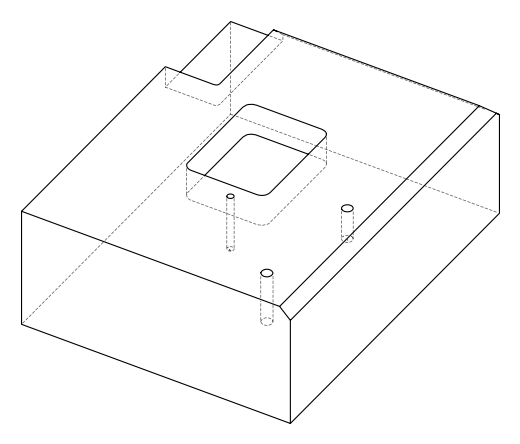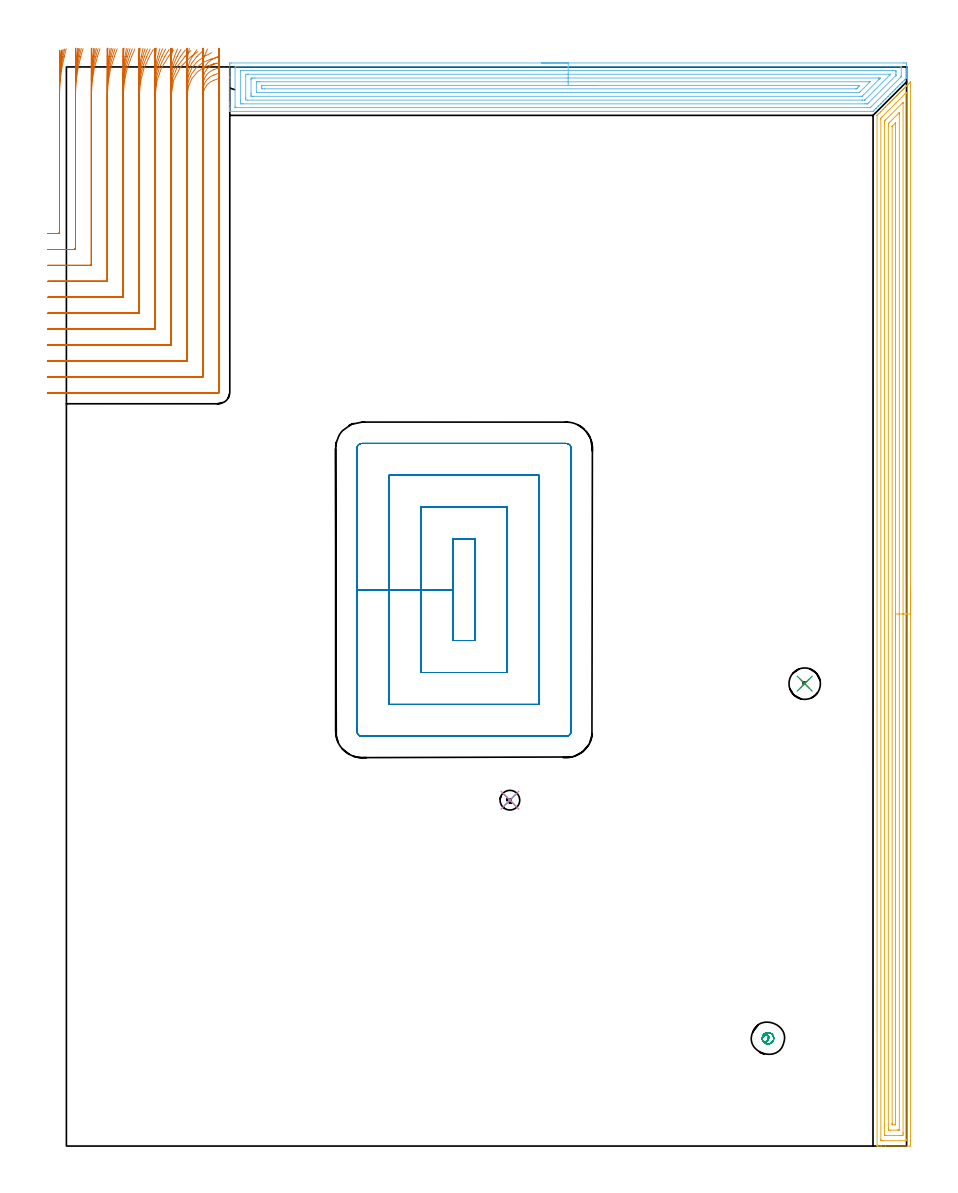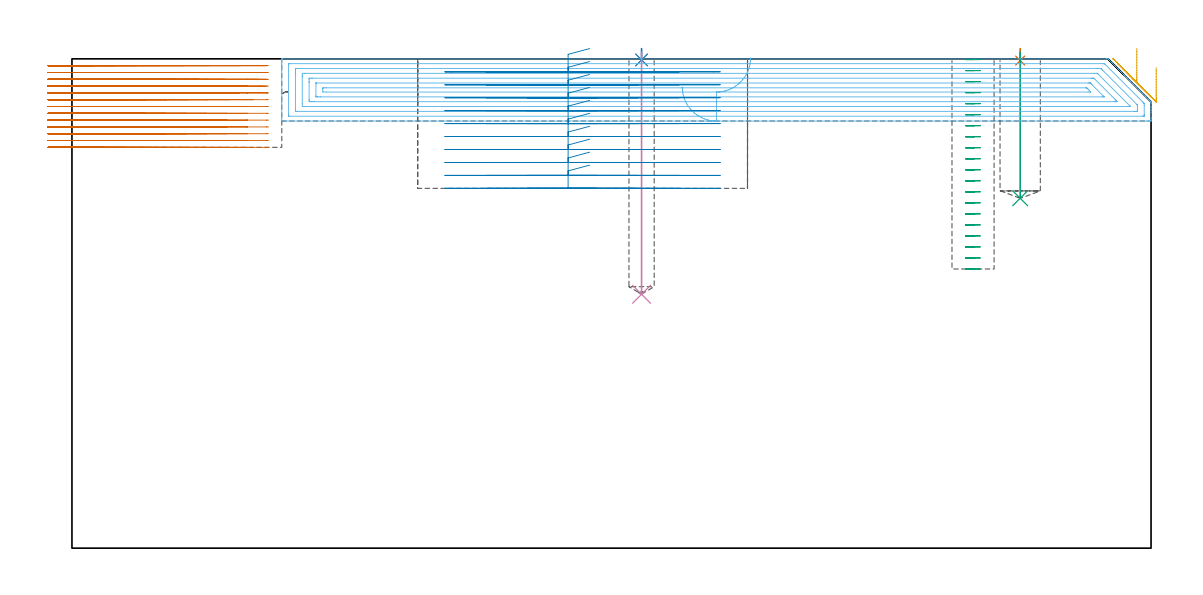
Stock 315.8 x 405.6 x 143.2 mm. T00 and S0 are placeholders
(PLAN: 9 operations, 6 tool changes, 95.3 min)
(1 SPOT_DRILL | STEP1POCKET | NXT0321_9005460120000 | 0.03 min | 4 mm3)
(2 SPOT_DRILL_1 | STEP1POCKET_2 | NXT0321_9005460120000 | 0.03 min | 0 mm3)
(3 DRILL_BLIND_HOLE_INTO_CENTER | STEP1POCKET | NXT0301_089 | 0.17 min | 4287 mm3)
(4 DRILL_BLIND_HOLE_INTO_CENTER_1 | STEP1POCKET_2 | UGT0301_469 | 0.29 min | 2874 mm3)
(5 AREA_MILL | FG_CHAMFER_SURFACE | UGT0205_001 | 15.99 min | 32121 mm3)
(6 AREA_MILL_1 | FG_CHAMFER_SURFACE_1 | UGT0205_001 | 14.27 min | 42372 mm3)
(7 MILL_CORNER_NOTCH_RECTANGULAR | CORNER_NOTCH_RECTANGULAR | NXT0201_009 | Follow Part, ap 2, ae 75% | 42.04 min | 199963 mm3)
(8 MILL_RECTANGULAR_POCKET | POCKET_RECTANGULAR_STRAIGHT | NXT0201_012 | Follow Part, ap 4, ae 75% | 20.75 min | 458081 mm3)
(9 MILL_BLIND_HOLE_FROM_SOLID_MATERIAL | STEP1POCKET_1 | NXT0201_009 | Spiral | 1.73 min | 7269 mm3)
(TOOL NXT0321_9005460120000 | NC Spot Drill, 142deg, 12mm, Carbide, Uncoated | D12 PA142 FL30 Z2)
(TOOL NXT0301_089 | Carbide Drill 11.8mm [860.1-1180-035A1-MM 2214] | D11.8 PA140 FL55 Z2)
(TOOL UGT0301_469 | Carbide Drill 7.4 mm | D7.4 PA118 FL69 Z2)
(TOOL UGT0205_001 | Chamfer Mill 20 x 3 x 45 deg. | D20 FL50 Z2)
(TOOL NXT0201_009 | ENDMILL 8mm [2P460-0800-NA 1630] | D8 FL26 Z6)
(TOOL NXT0201_012 | ENDMILL 16mm [2P460-1600-NA 1630] | D16 FL38 Z6)
(OP 1 SPOT_DRILL)
G17 G21 G94 G90
T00 M6
G54
G17 G0 G90 X277.5 Y173.8 S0 M3
G43 Z153.2 H0
G94 G81 G98 Z142.692 F250. R146.2
G80
M5
M2
(OP 2 SPOT_DRILL_1)
G17 G21 G94 G90
T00 M6
G54
G17 G0 G90 X166.7 Y130. S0 M3
G43 Z153.2 H0
G94 G81 G98 Z142.881 F250. R146.2
G80
M5
M2
(OP 3 DRILL_BLIND_HOLE_INTO_CENTER)
G17 G21 G94 G90
T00 M6
G54
G17 G0 G90 X277.5 Y173.8 S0 M3
G43 Z153.2 H1
G94 G81 G98 Z102.4 F250. R145.2
G80
M5
M2
(OP 4 DRILL_BLIND_HOLE_INTO_CENTER_1)
G17 G21 G94 G90
T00 M6
G54
G17 G0 G90 X166.7 Y130. S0 M3
G43 Z153.2 H0
G94 G81 G98 Z74.3 F250. R145.2
G80
M5
M2
(OP 5 AREA_MILL)
G17 G21 G94 G90
T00 M6
G54
G17 G0 G90 X317.3 Y210. S1061 M3
G43 Z153.2 H0
Z140.6
G94 G1 Y209.962 Z139.728 F250.
Y209.848 Z138.863
Y209.659 Z138.012
Y209.397 Z137.18
Y209.063 Z136.374
Y208.66 Z135.6
Y208.192 Z134.864
Y207.66 Z134.172
Y207.071 Z133.529
Y206.428 Z132.94
Y205.736 Z132.408
Y205. Z131.94
Y204.226 Z131.537
Y203.42 Z131.203
Y202.588 Z130.941
Y201.736 Z130.752
Y200.872 Z130.638
Y200. Z130.6
Y0.628
X317.296 Y0.267 Z130.602
X317.292 Y0.01 Z130.606
X317.031 Y0. Z130.866
X307.895 Z140.
X306.479 Z141.417
X306.12 Z141.775
X305.403 Z142.497
X305.131 Z142.769
X304.736 Z143.155
X304.705 Z143.186
X304.702 Y0.097 Z143.194
X304.701 Y0.133 Z143.196
X304.702 Y0.18 Z143.198
X304.7 Y387.303 Z143.2
X304.704 Y387.395 Z143.189
X304.724 Y387.42 Z143.171
X304.923 Y387.623 Z142.977
X305.346 Y388.048 Z142.551
X305.943 Y388.644 Z141.956
X306.12 Y388.821 Z141.777
X306.837 Y389.538 Z141.062
X307.007 Y389.709 Z140.89
X307.731 Y390.432 Z140.168
X307.895 Y390.596 Z140.002
X308.625 Y391.326 Z139.274
X308.782 Y391.483 Z139.115
X309.226 Y391.926 Z138.674
X309.519 Y392.22 Z138.38
X309.669 Y392.371 Z138.227
X310.104 Y392.804 Z137.796
X310.413 Y393.114 Z137.485
X310.556 Y393.258 Z137.34
X310.971 Y393.671 Z136.929
X311. Y393.7 Z136.9
X311.307 Y394.008 Z136.591
X311.444 Y394.145 Z136.453
X311.839 Y394.539 Z136.061
X311.938 Y394.638 Z135.962
X312.201 Y394.902 Z135.697
X312.331 Y395.033 Z135.565
X312.706 Y395.406 Z135.194
X312.846 Y395.546 Z135.054
X313.095 Y395.796 Z134.803
X313.218 Y395.92 Z134.678
X313.574 Y396.274 Z134.326
X313.754 Y396.454 Z134.146
X313.989 Y396.69 Z133.909
X314.105 Y396.807 Z133.791
X314.442 Y397.142 Z133.458
X314.661 Y397.362 Z133.238
X314.883 Y397.584 Z133.015
X314.993 Y397.695 Z132.903
X315.569 Y398.269 Z132.33
X315.777 Y398.478 Z132.121
X315.88 Y398.582 Z132.016
X316.324 Y399.024 Z131.576
X316.767 Y399.469 Z131.129
X317.211 Y399.911 Z130.688
X317.272 Y399.968 Z130.627
X317.294 Y399.983 Z130.604
X317.3 Y399.968 Z130.6
Y200.
X315.886 Z132.014
Y2.416
X315.88 Y2.01 Z132.02
X315.404 Y2.001 Z132.496
X307.007 Y2. Z140.893
X306.531 Y2.001 Z141.369
X306.12 Y2.01 Z141.78
X306.117 Y2.416 Z141.783
Y2.419
X306.114 Y385.962 Z141.786
X306.12 Y386.358 Z141.78
X306.363 Y386.61 Z141.537
X306.605 Y386.856 Z141.295
X306.807 Y387.057 Z141.093
X315.546 Y395.796 Z132.354
X315.715 Y395.962 Z132.185
X315.88 Y396.118 Z132.02
X315.886 Y395.79 Z132.014
Y200.
X314.472 Z133.428
X314.471 Y5.098 Z133.429
X314.47 Y4.73 Z133.43
X314.467 Y4.204 Z133.433
X314.465 Y4.029 Z133.435
X314.299 Y4.009 Z133.601
X314.105 Y4.005 Z133.795
X313.42 Y4. Z134.48
X313.218 Z134.682
X307.895 Y4.001 Z140.005
X307.692 Y4.002 Z140.208
X307.558 Y4.007 Z140.342
X307.538 Y4.01 Z140.362
X307.536 Y4.015 Z140.364
X307.533 Y4.038 Z140.367
X307.532 Y4.082 Z140.368
X307.529 Y384.541 Z140.371
X307.533 Y385.067 Z140.367
X307.536 Y385.251 Z140.364
X307.544 Y385.332 Z140.356
X307.587 Y385.378 Z140.313
X307.895 Y385.694 Z140.005
X314.262 Y392.062 Z133.638
X314.42 Y392.22 Z133.48
X314.439 Y392.236 Z133.461
X314.455 Y392.245 Z133.445
X314.466 Y392.248 Z133.434
X314.468 Y392.237 Z133.432
X314.47 Y392.22 Z133.43
X314.471 Y392.001 Z133.429
X314.472 Y391.851 Z133.428
Y200.
X313.057 Z134.843
Y6.154
X313.056 Y6.05 Z134.844
X313.054 Y6.02 Z134.846
X313.051 Y6.011 Z134.849
X313.044 Y6.008 Z134.856
X312.99 Y6.004 Z134.91
X312.771 Y6.001 Z135.129
X312.331 Y6. Z135.569
X309.669 Z138.231
X309.227 Y6.004 Z138.673
X309.01 Y6.008 Z138.89
X308.961 Y6.01 Z138.939
X308.952 Y6.041 Z138.948
X308.951 Y6.108 Z138.949
X308.946 Y6.721 Z138.954
X308.943 Y383.279 Z138.957
X308.944 Y384.01 Z138.956
X308.947 Y384.173 Z138.953
X308.95 Y384.263 Z138.95
X308.962 Y384.302 Z138.938
X308.996 Y384.338 Z138.904
X309.107 Y384.455 Z138.793
X309.248 Y384.598 Z138.652
X309.669 Y385.021 Z138.231
X312.81 Y388.161 Z135.09
X312.882 Y388.233 Z135.018
X312.963 Y388.311 Z134.937
X313.036 Y388.378 Z134.864
X313.05 Y388.389 Z134.85
X313.052 Y388.364 Z134.848
X313.055 Y388.3 Z134.845
X313.057 Y387.912 Z134.843
Y387.75
Y200.
X311.643 Z136.257
Y8.272
X311.641 Y8.138 Z136.259
X311.638 Y8.032 Z136.262
X311.635 Y8.008 Z136.265
X311.631 Y8.006 Z136.269
X311.611 Y8.003 Z136.289
X311.444 Y8.001 Z136.456
X311.225 Y8. Z136.675
X310.556 Y8.001 Z137.344
X310.461 Y8.003 Z137.439
X310.402 Y8.006 Z137.498
X310.375 Y8.009 Z137.525
X310.366 Y8.079 Z137.534
X310.362 Y8.476 Z137.538
X310.36 Y8.674 Z137.54
X310.357 Y383.106 Z137.543
X310.359 Y383.193 Z137.541
X310.361 Y383.235 Z137.539
X310.364 Y383.252 Z137.536
X310.383 Y383.279 Z137.517
X310.468 Y383.369 Z137.432
X310.556 Y383.458 Z137.344
X311.529 Y384.43 Z136.371
X311.586 Y384.486 Z136.314
X311.632 Y384.527 Z136.268
X311.64 Y384.531 Z136.26
Y384.53
X311.642 Y384.508 Z136.258
X311.643 Y384.374 Z136.257
Y384.173
Y200.
Y199.128 Z136.295
Y198.264 Z136.409
Y197.412 Z136.598
Y196.58 Z136.86
Y195.774 Z137.194
Y195. Z137.597
Y194.264 Z138.065
Y193.572 Z138.596
Y192.929 Z139.186
Y192.34 Z139.829
Y191.808 Z140.521
Y191.34 Z141.257
Y190.937 Z142.031
Y190.603 Z142.837
Y190.341 Z143.669
Y190.152 Z144.52
Y190.038 Z145.385
Y190. Z146.257
G0 Z153.2
M5
M2
(OP 6 AREA_MILL_1)
G17 G21 G94 G90
T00 M6
G54
G17 G0 G90 X178.6 Y407.1 S1061 M3
G43 Z153.2 H0
Z135.
G94 G1 X178.638 Z134.128 F250.
X178.752 Z133.263
X178.941 Z132.412
X179.203 Z131.58
X179.537 Z130.774
X179.94 Z130.
X180.408 Z129.264
X180.94 Z128.572
X181.529 Z127.929
X182.172 Z127.34
X182.864 Z126.808
X183.6 Z126.34
X184.374 Z125.937
X185.18 Z125.603
X186.012 Z125.341
X186.864 Z125.152
X187.728 Z125.038
X188.6 Z125.
X314.593
X315.207 Y407.097 Z125.003
X315.793 Y407.091 Z125.005
X315.797 Y407.076 Z125.02
X315.8 Y406.485 Z125.611
Y406.186 Z125.909
Y404.699 Z127.395
Y404.101 Z127.996
Y403.805 Z128.291
Y403.208 Z128.888
Y402.912 Z129.183
Y402.025 Z130.075
Y401.571 Z130.529
X315.79 Y401.502 Z130.597
X315.657 Y401.357 Z130.742
X315.192 Y400.891 Z131.209
X314.981 Y400.679 Z131.417
X314.294 Y399.994 Z132.106
X314.088 Y399.786 Z132.31
X313.396 Y399.096 Z133.004
X313.195 Y398.893 Z133.203
X312.498 Y398.198 Z133.902
X312.302 Y398. Z134.096
X311.6 Y397.3 Z134.8
X311.409 Y397.107 Z134.99
X310.703 Y396.403 Z135.697
X310.515 Y396.214 Z135.883
X309.805 Y395.505 Z136.595
X309.622 Y395.321 Z136.776
X309.56 Y395.259 Z136.839
X308.907 Y394.607 Z137.493
X308.729 Y394.427 Z137.669
X308.668 Y394.367 Z137.731
X308.009 Y393.709 Z138.391
X307.836 Y393.534 Z138.562
X307.777 Y393.476 Z138.622
X307.111 Y392.811 Z139.289
X306.943 Y392.641 Z139.456
X306.885 Y392.584 Z139.514
X306.214 Y391.914 Z140.186
X306.05 Y391.748 Z140.349
X305.993 Y391.692 Z140.406
X305.316 Y391.016 Z141.084
X305.156 Y390.855 Z141.242
X305.102 Y390.801 Z141.297
X304.418 Y390.118 Z141.982
X304.263 Y389.962 Z142.135
X304.21 Y389.909 Z142.189
X303.616 Y389.316 Z142.784
X303.236 Y388.938 Z143.161
X303.201 Y388.907 Z143.193
X302.724 Y388.9 Z143.2
X61.548
X61.41 Y388.903 Z143.188
X61.407 Y388.953 Z143.138
X61.4 Y389.307 Z142.792
Y389.817 Z142.282
Y390.408 Z141.687
Y391.597 Z140.5
Y392.195 Z139.899
Y401.721 Z130.377
X61.401 Y406.485 Z125.612
X61.403 Y407.076 Z125.021
X61.407 Y407.092 Z125.006
X61.993 Y407.1 Z125.
X188.6
Y405.686 Z126.414
X313.423 Y405.685 Z126.415
X313.517 Y405.684 Z126.416
X313.704 Y405.679 Z126.421
X313.791 Y405.672 Z126.428
X313.794 Y405.645 Z126.455
X313.797 Y405.592 Z126.508
X313.8 Y405.215 Z126.885
X313.799 Y402.536 Z129.564
X313.793 Y402.019 Z130.081
X313.79 Y401.973 Z130.127
X313.771 Y401.933 Z130.167
X313.717 Y401.872 Z130.228
X313.645 Y401.797 Z130.303
X313.423 Y401.573 Z130.527
X302.491 Y390.642 Z141.458
X302.253 Y390.408 Z141.692
X302.168 Y390.33 Z141.77
X302.02 Y390.32 Z141.78
X301.925 Y390.316 Z141.784
X301.833 Y390.315 Z141.785
X301.035 Y390.314 Z141.786
X63.777 Y390.315 Z141.785
X63.683 Y390.316 Z141.784
X63.496 Y390.321 Z141.779
X63.409 Y390.328 Z141.772
X63.406 Y390.355 Z141.745
X63.403 Y390.408 Z141.692
X63.4 Y390.785 Z141.315
X63.401 Y405.075 Z127.025
X63.408 Y405.592 Z126.508
X63.411 Y405.679 Z126.421
X63.589 Y405.684 Z126.416
X63.683 Y405.685 Z126.415
X188.6 Y405.686 Z126.414
Y404.272 Z127.828
X310.749 Y404.271 Z127.829
X311.176
X311.64 Y404.267 Z127.833
X311.785 Y404.265 Z127.835
X311.795 Y403.966 Z128.134
X311.798 Y403.805 Z128.295
X311.8 Y403.646 Z128.454
Y402.752 Z129.348
X311.798 Y402.592 Z129.508
X311.795 Y402.485 Z129.615
X311.79 Y402.402 Z129.698
X311.768 Y402.376 Z129.724
X311.64 Y402.24 Z129.86
X301.595 Y392.195 Z139.905
X301.265 Y391.87 Z140.23
X301.152 Y391.763 Z140.337
X301.111 Y391.735 Z140.365
X301.057 Y391.733 Z140.367
X300.941 Y391.73 Z140.37
X300.515 Y391.729 Z140.371
X300.049 Y391.728 Z140.372
X66.451 Y391.729 Z140.371
X66.024
X65.56 Y391.733 Z140.367
X65.415 Y391.735 Z140.365
X65.405 Y392.035 Z140.065
X65.402 Y392.195 Z139.905
X65.4 Y392.355 Z139.745
Y393.088 Z139.012
Y403.966 Z128.134
X65.402 Y404.126 Z127.974
X65.406 Y404.232 Z127.868
X65.41 Y404.266 Z127.834
X65.416 Y404.268 Z127.832
X65.444 Y404.27 Z127.83
X65.56 Y404.271 Z127.829
X65.986 Y404.272 Z127.828
X188.6
Y402.857 Z129.243
X309.02
X309.717 Y402.852 Z129.248
X309.777 Y402.851 Z129.249
X309.786 Y402.848 Z129.252
X309.778 Y402.838 Z129.262
X309.72 Y402.773 Z129.327
X309.63 Y402.679 Z129.421
X309.52 Y402.568 Z129.532
X300.343 Y393.392 Z138.708
X300.224 Y393.275 Z138.825
X300.142 Y393.199 Z138.901
X300.096 Y393.156 Z138.944
X300.049 Y393.15 Z138.95
X299.991 Y393.147 Z138.953
X299.158 Y393.143 Z138.957
X299.103
X68.179
X67.41 Y393.152 Z138.948
X67.4 Y393.923 Z138.177
Y393.981 Z138.119
Y402.019 Z130.081
X67.407 Y402.848 Z129.252
X68.235 Y402.857 Z129.243
X68.29
X188.6
Y401.443 Z130.657
X305.083
X305.399 Y401.442 Z130.658
X305.715 Y401.439 Z130.661
X305.908 Y401.436 Z130.664
X305.735 Y401.245 Z130.855
X305.625 Y401.126 Z130.974
X305.513 Y401.012 Z131.088
X305.399 Y400.897 Z131.203
X299.267 Y394.765 Z137.335
X299.158 Y394.659 Z137.441
X299.076 Y394.586 Z137.514
X299.045 Y394.564 Z137.536
X299.013 Y394.562 Z137.538
X298.87 Y394.559 Z137.541
X298.582 Y394.557 Z137.543
X298.266
X70.334
X70.018 Y394.558 Z137.542
X69.438 Y394.562 Z137.538
X69.419 Y394.564 Z137.537
X69.408 Y394.592 Z137.508
X69.403 Y394.874 Z137.226
X69.4 Y395.493 Z136.607
Y395.767 Z136.333
X69.401 Y400.851 Z131.249
X69.405 Y401.126 Z130.974
X69.41 Y401.429 Z130.671
X69.708 Y401.437 Z130.663
X70.018 Y401.44 Z130.66
X70.593 Y401.443 Z130.657
X70.909
X188.6
Y400.029 Z132.071
X301.495
X301.833 Y400.027 Z132.073
X302.041 Y400.024 Z132.076
X302.063 Y400.021 Z132.079
X302.055 Y400.01 Z132.09
X302.034 Y399.986 Z132.114
X301.833 Y399.78 Z132.32
X298.489 Y396.437 Z135.663
X298.266 Y396.216 Z135.884
X298.037 Y395.997 Z136.103
X298.015 Y395.978 Z136.122
X297.976 Y395.976 Z136.124
X297.891 Y395.973 Z136.127
X297.719 Y395.972 Z136.128
X297.375 Y395.971 Z136.129
X71.597 Y395.972 Z136.128
X71.452 Y395.974 Z136.126
X71.418 Y395.977 Z136.123
X71.41 Y395.979 Z136.121
X71.406 Y395.989 Z136.111
X71.403 Y396.019 Z136.081
X71.4 Y396.169 Z135.931
X71.401 Y399.74 Z132.36
X71.405 Y399.875 Z132.225
X71.41 Y399.982 Z132.118
X71.422 Y400.022 Z132.078
X71.458 Y400.023 Z132.077
X71.801 Y400.027 Z132.073
X72.005 Y400.029 Z132.071
X72.693
X188.6
Y398.615 Z133.485
X297.375 Y398.614 Z133.486
X298.103 Y398.61 Z133.49
X298.126 Y398.608 Z133.492
X298.152 Y398.561 Z133.539
X298.042 Y398.447 Z133.653
X297.711 Y398.11 Z133.99
X297.375 Y397.772 Z134.328
X297.265 Y397.663 Z134.437
X297.154 Y397.553 Z134.547
X297.016 Y397.422 Z134.678
X296.991 Y397.399 Z134.701
X296.93 Y397.392 Z134.708
X296.819 Y397.389 Z134.711
X296.65 Y397.386 Z134.714
X74.476 Y397.385 Z134.715
X73.75 Y397.387 Z134.713
X73.584 Y397.389 Z134.711
X73.426 Y397.392 Z134.708
X73.41 Y397.553 Z134.547
X73.404 Y397.734 Z134.366
X73.41 Y398.447 Z133.653
X73.423 Y398.608 Z133.492
X74.476 Y398.615 Z133.485
X188.6
X189.472 Z133.523
X190.336 Z133.637
X191.188 Z133.826
X192.02 Z134.088
X192.826 Z134.422
X193.6 Z134.825
X194.336 Z135.294
X195.028 Z135.825
X195.671 Z136.414
X196.26 Z137.057
X196.792 Z137.749
X197.26 Z138.485
X197.663 Z139.259
X197.997 Z140.065
X198.259 Z140.897
X198.448 Z141.749
X198.562 Z142.614
X198.6 Z143.485
G0 Z153.2
M5
M2
(OP 7 MILL_CORNER_NOTCH_RECTANGULAR)
G17 G21 G94 G90
T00 M6
G54
G17 G0 G90 X-7. Y343. S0 M3
G43 Z153.2 H1
Z141.208
G94 G1 X-4. F250.
X-2.995 F500.
G3 X-2.6 Y343.395 R0.4
G1 Y394.937
G2 X-0.801 Y409.519 R60.
G1 X-0.072 Y412.429 F250.
G0 Z153.2
X-7. Y337.
Z141.208
G1 X-4.
X3.005 F500.
G3 X3.4 Y337.395 R0.4
G1 Y394.937
G2 X5.429 Y409.6 R54.
G1 X6.244 Y412.487 F250.
G0 Z153.2
X-7. Y331.
Z141.208
G1 X-4.
X9.004 F500.
G3 X9.4 Y331.396 R0.4
G1 Y394.937
G2 X11.694 Y409.6 R48.
G1 X12.611 Y412.457 F250.
G0 Z153.2
X-7. Y325.
Z141.208
G1 X-4.
X15.004 F500.
G3 X15.4 Y325.396 R0.4
G1 Y394.937
G2 X18.043 Y409.6 R42.
G1 X19.09 Y412.411 F250.
G0 Z153.2
X-7. Y319.
Z141.208
G1 X-4.
X21.004 F500.
G3 X21.4 Y319.396 R0.4
G1 Y394.937
G2 X24.522 Y409.6 R36.
G1 X25.743 Y412.34 F250.
G0 Z153.2
X-7. Y313.
Z141.208
G1 X-4.
X27.004 F500.
G3 X27.4 Y313.396 R0.4
G1 Y394.937
G2 X31.228 Y409.6 R30.
G1 X32.694 Y412.217 F250.
G0 Z153.2
X-7. Y307.
Z141.208
G1 X-4.
X33.004 F500.
G3 X33.4 Y307.396 R0.4
G1 Y394.937
G2 X38.4 Y409.6 R24.
G1 X40.233 Y411.975 F250.
G0 Z153.2
X-7. Y301.
Z141.208
G1 X-4.
X39.003 F500.
G3 X39.4 Y301.397 R0.4
G1 Y394.937
G2 X46.96 Y409.6 R18.
G1 X49.404 Y411.34 F250.
G0 Z153.2
X-7. Y295.
Z141.208
G1 X-4.
X45.003 F500.
G3 X45.4 Y295.397 R0.4
G1 Y394.937
G2 X55.235 Y406.74 R12.
G1 X56.71 Y407.011 F250.
G0 Z153.2
X-7. Y289.
Z141.208
G1 X-4.
X51.003 F500.
G3 X51.4 Y289.397 R0.4
G1 Y394.937
G2 X55.4 Y400.594 R6.
G1 X56.814 Y401.094 F250.
G0 Z153.2
X-7. Y283.
Z141.208
G1 X-4.
X57.003 F500.
G3 X57.4 Y283.397 R0.4
G1 Y394.937
Y397.937 F250.
G0 Z153.2
X-7. Y343.
Z139.215
G1 X-4.
X-2.995 F500.
G3 X-2.6 Y343.395 R0.4
G1 Y396.93
G2 X-1.293 Y409.385 R60.
G1 X-0.67 Y412.32 F250.
G0 Z153.2
X-7. Y337.
Z139.215
G1 X-4.
X3.005 F500.
G3 X3.4 Y337.395 R0.4
G1 Y396.93
G2 X4.908 Y409.6 R54.
G1 X5.611 Y412.516 F250.
G0 Z153.2
X-7. Y331.
Z139.215
G1 X-4.
X9.004 F500.
G3 X9.4 Y331.396 R0.4
G1 Y396.93
G2 X11.102 Y409.6 R48.
G1 X11.894 Y412.494 F250.
G0 Z153.2
X-7. Y325.
Z139.215
G1 X-4.
X15.004 F500.
G3 X15.4 Y325.396 R0.4
G1 Y396.93
G2 X17.357 Y409.6 R42.
G1 X18.262 Y412.46 F250.
G0 Z153.2
X-7. Y319.
Z139.215
G1 X-4.
X21.004 F500.
G3 X21.4 Y319.396 R0.4
G1 Y396.93
G2 X23.703 Y409.6 R36.
G1 X24.759 Y412.408 F250.
G0 Z153.2
X-7. Y313.
Z139.215
G1 X-4.
X27.004 F500.
G3 X27.4 Y313.396 R0.4
G1 Y396.93
G2 X30.207 Y409.6 R30.
G1 X31.474 Y412.319 F250.
G0 Z153.2
X-7. Y307.
Z139.215
G1 X-4.
X33.004 F500.
G3 X33.4 Y307.396 R0.4
G1 Y396.93
G2 X37.017 Y409.6 R24.
G1 X38.601 Y412.148 F250.
G0 Z153.2
X-7. Y301.
Z139.215
G1 X-4.
X39.003 F500.
G3 X39.4 Y301.397 R0.4
G1 Y396.93
G2 X44.615 Y409.6 R18.
G1 X46.727 Y411.731 F250.
G0 Z153.2
X-7. Y295.
Z139.215
G1 X-4.
X45.003 F500.
G3 X45.4 Y295.397 R0.4
G1 Y396.93
G2 X54.17 Y408.487 R12.
G1 X57.059 Y409.294 F250.
G0 Z153.2
X-7. Y289.
Z139.215
G1 X-4.
X51.003 F500.
G3 X51.4 Y289.397 R0.4
G1 Y396.93
G2 X55.4 Y402.586 R6.
G1 X56.814 Y403.086 F250.
G0 Z153.2
X-7. Y283.
Z139.215
G1 X-4.
X57.003 F500.
G3 X57.4 Y283.397 R0.4
G1 Y396.93
Y399.93 F250.
G0 Z153.2
X-7. Y343.
Z137.223
G1 X-4.
X-2.995 F500.
G3 X-2.6 Y343.395 R0.4
G1 Y398.915
G2 X-1.709 Y409.217 R60.
G1 X-1.194 Y412.172 F250.
G0 Z153.2
X-7. Y337.
Z137.223
G1 X-4.
X3.005 F500.
G3 X3.4 Y337.395 R0.4
G1 Y398.915
G2 X4.468 Y409.6 R54.
G1 X5.061 Y412.541 F250.
G0 Z153.2
X-7. Y331.
Z137.223
G1 X-4.
X9.004 F500.
G3 X9.4 Y331.396 R0.4
G1 Y398.915
G2 X10.604 Y409.6 R48.
G1 X11.272 Y412.525 F250.
G0 Z153.2
X-7. Y325.
Z137.223
G1 X-4.
X15.004 F500.
G3 X15.4 Y325.396 R0.4
G1 Y398.915
G2 X16.782 Y409.6 R42.
G1 X17.545 Y412.501 F250.
G0 Z153.2
X-7. Y319.
Z137.223
G1 X-4.
X21.004 F500.
G3 X21.4 Y319.396 R0.4
G1 Y398.915
G2 X23.022 Y409.6 R36.
G1 X23.913 Y412.465 F250.
G0 Z153.2
X-7. Y313.
Z137.223
G1 X-4.
X27.004 F500.
G3 X27.4 Y313.396 R0.4
G1 Y398.915
G2 X29.367 Y409.6 R30.
G1 X30.436 Y412.403 F250.
G0 Z153.2
X-7. Y307.
Z137.223
G1 X-4.
X33.004 F500.
G3 X33.4 Y307.396 R0.4
G1 Y398.915
G2 X35.91 Y409.6 R24.
G1 X37.245 Y412.286 F250.
G0 Z153.2
X-7. Y301.
Z137.223
G1 X-4.
X39.003 F500.
G3 X39.4 Y301.397 R0.4
G1 Y398.915
G2 X42.914 Y409.6 R18.
G1 X44.695 Y412.014 F250.
G0 Z153.2
X-7. Y295.
Z137.223
G1 X-4.
X45.003 F500.
G3 X45.4 Y295.397 R0.4
G1 Y398.915
G2 X51.882 Y409.571 R12.
G1 X54.546 Y410.951 F250.
G0 Z153.2
X-7. Y289.
Z137.223
G1 X-4.
X51.003 F500.
G3 X51.4 Y289.397 R0.4
G1 Y398.915
G2 X55.4 Y404.572 R6.
G1 X56.815 Y405.072 F250.
G0 Z153.2
X-7. Y283.
Z137.223
G1 X-4.
X57.003 F500.
G3 X57.4 Y283.397 R0.4
G1 Y398.915
Y401.915 F250.
G0 Z153.2
X-7. Y343.
Z135.231
G1 X-4.
X-2.995 F500.
G3 X-2.6 Y343.395 R0.4
G1 Y400.915
G2 X-2.048 Y409.036 R60.
G1 X-1.642 Y412.008 F250.
G0 Z153.2
X-7. Y337.
Z135.231
G1 X-4.
X3.005 F500.
G3 X3.4 Y337.395 R0.4
G1 Y400.915
G2 X4.103 Y409.6 R54.
G1 X4.586 Y412.561 F250.
G0 Z153.2
X-7. Y331.
Z135.231
G1 X-4.
X9.004 F500.
G3 X9.4 Y331.396 R0.4
G1 Y400.915
G2 X10.192 Y409.6 R48.
G1 X10.735 Y412.55 F250.
G0 Z153.2
X-7. Y325.
Z135.231
G1 X-4.
X15.004 F500.
G3 X15.4 Y325.396 R0.4
G1 Y400.915
G2 X16.308 Y409.6 R42.
G1 X16.928 Y412.535 F250.
G0 Z153.2
X-7. Y319.
Z135.231
G1 X-4.
X21.004 F500.
G3 X21.4 Y319.396 R0.4
G1 Y400.915
G2 X22.463 Y409.6 R36.
G1 X23.187 Y412.511 F250.
G0 Z153.2
X-7. Y313.
Z135.231
G1 X-4.
X27.004 F500.
G3 X27.4 Y313.396 R0.4
G1 Y400.915
G2 X28.685 Y409.6 R30.
G1 X29.553 Y412.472 F250.
G0 Z153.2
X-7. Y307.
Z135.231
G1 X-4.
X33.004 F500.
G3 X33.4 Y307.396 R0.4
G1 Y400.915
G2 X35.027 Y409.6 R24.
G1 X36.112 Y412.397 F250.
G0 Z153.2
X-7. Y301.
Z135.231
G1 X-4.
X39.003 F500.
G3 X39.4 Y301.397 R0.4
G1 Y400.915
G2 X41.634 Y409.6 R18.
G1 X43.082 Y412.228 F250.
G0 Z153.2
X-7. Y295.
Z135.231
G1 X-4.
X45.003 F500.
G3 X45.4 Y295.397 R0.4
G1 Y400.915
G2 X49.12 Y409.6 R12.
G1 X51.291 Y411.67 F250.
G0 Z153.2
X-7. Y289.
Z135.231
G1 X-4.
X51.003 F500.
G3 X51.4 Y289.397 R0.4
G1 Y400.915
G2 X55.29 Y406.532 R6.
G1 X56.695 Y407.059 F250.
G0 Z153.2
X-7. Y283.
Z135.231
G1 X-4.
X57.003 F500.
G3 X57.4 Y283.397 R0.4
G1 Y400.915
Y403.915 F250.
G0 Z153.2
X-7. Y343.
Z133.238
G1 X-4.
X-2.995 F500.
G3 X-2.6 Y343.395 R0.4
G1 Y403.001
G2 X-2.313 Y408.863 R60.
G1 X-2.02 Y411.849 F250.
G0 Z153.2
X-7. Y337.
Z133.238
G1 X-4.
X3.005 F500.
G3 X3.4 Y337.395 R0.4
G1 Y403.001
G2 X3.805 Y409.6 R54.
G1 X4.171 Y412.578 F250.
G0 Z153.2
X-7. Y331.
Z133.238
G1 X-4.
X9.004 F500.
G3 X9.4 Y331.396 R0.4
G1 Y403.001
G2 X9.856 Y409.6 R48.
G1 X10.268 Y412.572 F250.
G0 Z153.2
X-7. Y325.
Z133.238
G1 X-4.
X15.004 F500.
G3 X15.4 Y325.396 R0.4
G1 Y403.001
G2 X15.922 Y409.6 R42.
G1 X16.393 Y412.563 F250.
G0 Z153.2
X-7. Y319.
Z133.238
G1 X-4.
X21.004 F500.
G3 X21.4 Y319.396 R0.4
G1 Y403.001
G2 X22.01 Y409.6 R36.
G1 X22.56 Y412.549 F250.
G0 Z153.2
X-7. Y313.
Z133.238
G1 X-4.
X27.004 F500.
G3 X27.4 Y313.396 R0.4
G1 Y403.001
G2 X28.135 Y409.6 R30.
G1 X28.795 Y412.527 F250.
G0 Z153.2
X-7. Y307.
Z133.238
G1 X-4.
X33.004 F500.
G3 X33.4 Y307.396 R0.4
G1 Y403.001
G2 X34.325 Y409.6 R24.
G1 X35.15 Y412.484 F250.
G0 Z153.2
X-7. Y301.
Z133.238
G1 X-4.
X39.003 F500.
G3 X39.4 Y301.397 R0.4
G1 Y403.001
G2 X40.653 Y409.6 R18.
G1 X41.753 Y412.391 F250.
G0 Z153.2
X-7. Y295.
Z133.238
G1 X-4.
X45.003 F500.
G3 X45.4 Y295.397 R0.4
G1 Y403.001
G2 X47.377 Y409.6 R12.
G1 X49.027 Y412.106 F250.
G0 Z153.2
X-7. Y289.
Z133.238
G1 X-4.
X51.003 F500.
G3 X51.4 Y289.397 R0.4
G1 Y403.001
G2 X54.672 Y408.345 R6.
G1 X57.344 Y409.709 F250.
G0 Z153.2
X-7. Y283.
Z133.238
G1 X-4.
X57.003 F500.
G3 X57.4 Y283.397 R0.4
G1 Y403.001
Y406.001 F250.
G0 Z153.2
X-7. Y343.
Z131.246
G1 X-4.
X-2.995 F500.
G3 X-2.6 Y343.395 R0.4
G1 Y407.299
G2 X-2.585 Y408.653 R60.
G1 X-2.517 Y411.652 F250.
G0 Z153.2
X-7. Y337.
Z131.246
G1 X-4.
X3.005 F500.
G3 X3.4 Y337.395 R0.4
G1 Y407.299
G2 X3.449 Y409.6 R54.
G1 X3.577 Y412.597 F250.
G0 Z153.2
X-7. Y331.
Z131.246
G1 X-4.
X9.004 F500.
G3 X9.4 Y331.396 R0.4
G1 Y407.299
G2 X9.455 Y409.6 R48.
G1 X9.599 Y412.597 F250.
G0 Z153.2
X-7. Y325.
Z131.246
G1 X-4.
X15.004 F500.
G3 X15.4 Y325.396 R0.4
G1 Y407.299
G2 X15.463 Y409.6 R42.
G1 X15.627 Y412.595 F250.
G0 Z153.2
X-7. Y319.
Z131.246
G1 X-4.
X21.004 F500.
G3 X21.4 Y319.396 R0.4
G1 Y407.299
G2 X21.474 Y409.6 R36.
G1 X21.665 Y412.594 F250.
G0 Z153.2
X-7. Y313.
Z131.246
G1 X-4.
X27.004 F500.
G3 X27.4 Y313.396 R0.4
G1 Y407.299
G2 X27.488 Y409.6 R30.
G1 X27.719 Y412.591 F250.
G0 Z153.2
X-7. Y307.
Z131.246
G1 X-4.
X33.004 F500.
G3 X33.4 Y307.396 R0.4
G1 Y407.299
G2 X33.511 Y409.6 R24.
G1 X33.798 Y412.586 F250.
G0 Z153.2
X-7. Y301.
Z131.246
G1 X-4.
X39.003 F500.
G3 X39.4 Y301.397 R0.4
G1 Y407.299
G2 X39.548 Y409.6 R18.
G1 X39.931 Y412.575 F250.
G0 Z153.2
X-7. Y295.
Z131.246
G1 X-4.
X45.003 F500.
G3 X45.4 Y295.397 R0.4
G1 Y407.299
G2 X45.623 Y409.6 R12.
G1 X46.198 Y412.544 F250.
G0 Z153.2
X-7. Y289.
Z131.246
G1 X-4.
X51.003 F500.
G3 X51.4 Y289.397 R0.4
G1 Y407.299
G2 X51.859 Y409.6 R6.
G1 X53.01 Y412.371 F250.
G0 Z153.2
X-7. Y283.
Z131.246
G1 X-4.
X57.003 F500.
G3 X57.4 Y283.397 R0.4
G1 Y407.299
Y410.299 F250.
G0 Z153.2
X-7. Y343.
Z129.254
G1 X-4.
X-2.995 F500.
G3 X-2.6 Y343.395 R0.4
G1 Y408.64
Y411.64 F250.
G0 Z153.2
X-7. Y337.
Z129.254
G1 X-4.
X3.005 F500.
G3 X3.4 Y337.395 R0.4
G1 Y409.272
X3.401 Y409.6
X3.419 Y412.6 F250.
G0 Z153.2
X-7. Y331.
Z129.254
G1 X-4.
X9.004 F500.
G3 X9.4 Y331.396 R0.4
G1 Y409.272
G2 X9.401 Y409.6 R48.
G1 X9.422 Y412.6 F250.
G0 Z153.2
X-7. Y325.
Z129.254
G1 X-4.
X15.004 F500.
G3 X15.4 Y325.396 R0.4
G1 Y409.272
G2 X15.401 Y409.6 R42.
G1 X15.425 Y412.6 F250.
G0 Z153.2
X-7. Y319.
Z129.254
G1 X-4.
X21.004 F500.
G3 X21.4 Y319.396 R0.4
G1 Y409.272
G2 X21.401 Y409.6 R36.
G1 X21.429 Y412.6 F250.
G0 Z153.2
X-7. Y313.
Z129.254
G1 X-4.
X27.004 F500.
G3 X27.4 Y313.396 R0.4
G1 Y409.272
G2 X27.402 Y409.6 R30.
G1 X27.435 Y412.6 F250.
G0 Z153.2
X-7. Y307.
Z129.254
G1 X-4.
X33.004 F500.
G3 X33.4 Y307.396 R0.4
G1 Y409.272
G2 X33.402 Y409.6 R24.
G1 X33.443 Y412.6 F250.
G0 Z153.2
X-7. Y301.
Z129.254
G1 X-4.
X39.003 F500.
G3 X39.4 Y301.397 R0.4
G1 Y409.272
G2 X39.403 Y409.6 R18.
G1 X39.458 Y412.6 F250.
G0 Z153.2
X-7. Y295.
Z129.254
G1 X-4.
X45.003 F500.
G3 X45.4 Y295.397 R0.4
G1 Y409.272
G2 X45.404 Y409.6 R12.
G1 X45.486 Y412.599 F250.
G0 Z153.2
X-7. Y289.
Z129.254
G1 X-4.
X51.003 F500.
G3 X51.4 Y289.397 R0.4
G1 Y409.272
G2 X51.409 Y409.6 R6.
G1 X51.573 Y412.596 F250.
G0 Z153.2
X-7. Y283.
Z129.254
G1 X-4.
X57.003 F500.
G3 X57.4 Y283.397 R0.4
G1 Y409.272
Y412.272 F250.
G0 Z153.2
X-7. Y343.
Z127.261
G1 X-4.
X-2.995 F500.
G3 X-2.6 Y343.395 R0.4
G1 Y408.64
Y411.64 F250.
G0 Z153.2
X-7. Y337.
Z127.261
G1 X-4.
X3.005 F500.
G3 X3.4 Y337.395 R0.4
G1 Y409.6
Y412.6 F250.
G0 Z153.2
X-7. Y331.
Z127.261
G1 X-4.
X9.005 F500.
G3 X9.4 Y331.396 R0.4
G1 Y409.6
Y412.6 F250.
G0 Z153.2
X-7. Y325.
Z127.261
G1 X-4.
X15.004 F500.
G3 X15.4 Y325.396 R0.4
G1 Y409.6
Y412.6 F250.
G0 Z153.2
X-7. Y319.
Z127.261
G1 X-4.
X21.004 F500.
G3 X21.4 Y319.396 R0.4
G1 Y409.6
Y412.6 F250.
G0 Z153.2
X-7. Y313.
Z127.261
G1 X-4.
X27.004 F500.
G3 X27.4 Y313.396 R0.4
G1 Y409.6
Y412.6 F250.
G0 Z153.2
X-7. Y307.
Z127.261
G1 X-4.
X33.004 F500.
G3 X33.4 Y307.396 R0.4
G1 Y409.6
Y412.6 F250.
G0 Z153.2
X-7. Y301.
Z127.261
G1 X-4.
X39.003 F500.
G3 X39.4 Y301.397 R0.4
G1 Y409.6
Y412.6 F250.
G0 Z153.2
X-7. Y295.
Z127.261
G1 X-4.
X45.003 F500.
G3 X45.4 Y295.397 R0.4
G1 Y409.6
Y412.6 F250.
G0 Z153.2
X-7. Y289.
Z127.261
G1 X-4.
X51.003 F500.
G3 X51.4 Y289.397 R0.4
G1 Y409.6
Y412.6 F250.
G0 Z153.2
X-7. Y283.
Z127.261
G1 X-4.
X57.003 F500.
G3 X57.4 Y283.397 R0.4
G1 Y409.6
Y412.6 F250.
G0 Z153.2
X-7. Y343.
Z125.269
G1 X-4.
X-2.995 F500.
G3 X-2.6 Y343.395 R0.4
G1 Y408.64
Y411.64 F250.
G0 Z153.2
X-7. Y337.
Z125.269
G1 X-4.
X3.005 F500.
G3 X3.4 Y337.395 R0.4
G1 Y409.6
Y412.6 F250.
G0 Z153.2
X-7. Y331.
Z125.269
G1 X-4.
X9.005 F500.
G3 X9.4 Y331.396 R0.4
G1 Y409.6
Y412.6 F250.
G0 Z153.2
X-7. Y325.
Z125.269
G1 X-4.
X15.004 F500.
G3 X15.4 Y325.396 R0.4
G1 Y409.6
Y412.6 F250.
G0 Z153.2
X-7. Y319.
Z125.269
G1 X-4.
X21.004 F500.
G3 X21.4 Y319.396 R0.4
G1 Y409.6
Y412.6 F250.
G0 Z153.2
X-7. Y313.
Z125.269
G1 X-4.
X27.004 F500.
G3 X27.4 Y313.396 R0.4
G1 Y409.6
Y412.6 F250.
G0 Z153.2
X-7. Y307.
Z125.269
G1 X-4.
X33.004 F500.
G3 X33.4 Y307.396 R0.4
G1 Y409.6
Y412.6 F250.
G0 Z153.2
X-7. Y301.
Z125.269
G1 X-4.
X39.003 F500.
G3 X39.4 Y301.397 R0.4
G1 Y409.6
Y412.6 F250.
G0 Z153.2
X-7. Y295.
Z125.269
G1 X-4.
X45.003 F500.
G3 X45.4 Y295.397 R0.4
G1 Y409.6
Y412.6 F250.
G0 Z153.2
X-7. Y289.
Z125.269
G1 X-4.
X51.003 F500.
G3 X51.4 Y289.397 R0.4
G1 Y409.6
Y412.6 F250.
G0 Z153.2
X-7. Y283.
Z125.269
G1 X-4.
X57.003 F500.
G3 X57.4 Y283.397 R0.4
G1 Y409.6
Y412.6 F250.
G0 Z153.2
X-7. Y343.
Z123.277
G1 X-4.
X-2.995 F500.
G3 X-2.6 Y343.395 R0.4
G1 Y408.64
Y411.64 F250.
G0 Z153.2
X-7. Y337.
Z123.277
G1 X-4.
X3.005 F500.
G3 X3.4 Y337.395 R0.4
G1 Y409.6
Y412.6 F250.
G0 Z153.2
X-7. Y331.
Z123.277
G1 X-4.
X9.005 F500.
G3 X9.4 Y331.396 R0.4
G1 Y409.6
Y412.6 F250.
G0 Z153.2
X-7. Y325.
Z123.277
G1 X-4.
X15.004 F500.
G3 X15.4 Y325.396 R0.4
G1 Y409.6
Y412.6 F250.
G0 Z153.2
X-7. Y319.
Z123.277
G1 X-4.
X21.004 F500.
G3 X21.4 Y319.396 R0.4
G1 Y409.6
Y412.6 F250.
G0 Z153.2
X-7. Y313.
Z123.277
G1 X-4.
X27.004 F500.
G3 X27.4 Y313.396 R0.4
G1 Y409.6
Y412.6 F250.
G0 Z153.2
X-7. Y307.
Z123.277
G1 X-4.
X33.004 F500.
G3 X33.4 Y307.396 R0.4
G1 Y409.6
Y412.6 F250.
G0 Z153.2
X-7. Y301.
Z123.277
G1 X-4.
X39.003 F500.
G3 X39.4 Y301.397 R0.4
G1 Y409.6
Y412.6 F250.
G0 Z153.2
X-7. Y295.
Z123.277
G1 X-4.
X45.003 F500.
G3 X45.4 Y295.397 R0.4
G1 Y409.6
Y412.6 F250.
G0 Z153.2
X-7. Y289.
Z123.277
G1 X-4.
X51.003 F500.
G3 X51.4 Y289.397 R0.4
G1 Y409.6
Y412.6 F250.
G0 Z153.2
X-7. Y283.
Z123.277
G1 X-4.
X57.003 F500.
G3 X57.4 Y283.397 R0.4
G1 Y409.6
Y412.6 F250.
G0 Z153.2
X-7. Y343.
Z121.285
G1 X-4.
X-2.995 F500.
G3 X-2.6 Y343.395 R0.4
G1 Y408.64
Y411.64 F250.
G0 Z153.2
X-7. Y337.
Z121.285
G1 X-4.
X3.005 F500.
G3 X3.4 Y337.395 R0.4
G1 Y409.6
Y412.6 F250.
G0 Z153.2
X-7. Y331.
Z121.285
G1 X-4.
X9.005 F500.
G3 X9.4 Y331.396 R0.4
G1 Y409.6
Y412.6 F250.
G0 Z153.2
X-7. Y325.
Z121.285
G1 X-4.
X15.004 F500.
G3 X15.4 Y325.396 R0.4
G1 Y409.6
Y412.6 F250.
G0 Z153.2
X-7. Y319.
Z121.285
G1 X-4.
X21.004 F500.
G3 X21.4 Y319.396 R0.4
G1 Y409.6
Y412.6 F250.
G0 Z153.2
X-7. Y313.
Z121.285
G1 X-4.
X27.004 F500.
G3 X27.4 Y313.396 R0.4
G1 Y409.6
Y412.6 F250.
G0 Z153.2
X-7. Y307.
Z121.285
G1 X-4.
X33.004 F500.
G3 X33.4 Y307.396 R0.4
G1 Y409.6
Y412.6 F250.
G0 Z153.2
X-7. Y301.
Z121.285
G1 X-4.
X39.003 F500.
G3 X39.4 Y301.397 R0.4
G1 Y409.6
Y412.6 F250.
G0 Z153.2
X-7. Y295.
Z121.285
G1 X-4.
X45.003 F500.
G3 X45.4 Y295.397 R0.4
G1 Y409.6
Y412.6 F250.
G0 Z153.2
X-7. Y289.
Z121.285
G1 X-4.
X51.003 F500.
G3 X51.4 Y289.397 R0.4
G1 Y409.6
Y412.6 F250.
G0 Z153.2
X-7. Y283.
Z121.285
G1 X-4.
X57.003 F500.
G3 X57.4 Y283.397 R0.4
G1 Y409.6
Y412.6 F250.
G0 Z153.2
X-7. Y343.
Z119.292
G1 X-4.
X-2.995 F500.
G3 X-2.6 Y343.395 R0.4
G1 Y408.64
Y411.64 F250.
G0 Z153.2
X-7. Y337.
Z119.292
G1 X-4.
X3.005 F500.
G3 X3.4 Y337.395 R0.4
G1 Y409.6
Y412.6 F250.
G0 Z153.2
X-7. Y331.
Z119.292
G1 X-4.
X9.005 F500.
G3 X9.4 Y331.396 R0.4
G1 Y409.6
Y412.6 F250.
G0 Z153.2
X-7. Y325.
Z119.292
G1 X-4.
X15.004 F500.
G3 X15.4 Y325.396 R0.4
G1 Y409.6
Y412.6 F250.
G0 Z153.2
X-7. Y319.
Z119.292
G1 X-4.
X21.004 F500.
G3 X21.4 Y319.396 R0.4
G1 Y409.6
Y412.6 F250.
G0 Z153.2
X-7. Y313.
Z119.292
G1 X-4.
X27.004 F500.
G3 X27.4 Y313.396 R0.4
G1 Y409.6
Y412.6 F250.
G0 Z153.2
X-7. Y307.
Z119.292
G1 X-4.
X33.004 F500.
G3 X33.4 Y307.396 R0.4
G1 Y409.6
Y412.6 F250.
G0 Z153.2
X-7. Y301.
Z119.292
G1 X-4.
X39.003 F500.
G3 X39.4 Y301.397 R0.4
G1 Y409.6
Y412.6 F250.
G0 Z153.2
X-7. Y295.
Z119.292
G1 X-4.
X45.003 F500.
G3 X45.4 Y295.397 R0.4
G1 Y409.6
Y412.6 F250.
G0 Z153.2
X-7. Y289.
Z119.292
G1 X-4.
X51.003 F500.
G3 X51.4 Y289.397 R0.4
G1 Y409.6
Y412.6 F250.
G0 Z153.2
X-7. Y283.
Z119.292
G1 X-4.
X57.003 F500.
G3 X57.4 Y283.397 R0.4
G1 Y409.6
Y412.6 F250.
G0 Z153.2
X-7. Y343.
Z117.3
G1 X-4.
X-2.995 F500.
G3 X-2.6 Y343.395 R0.4
G1 Y408.64
Y411.64 F250.
G0 Z153.2
X-7. Y337.
Z117.3
G1 X-4.
X3.005 F500.
G3 X3.4 Y337.395 R0.4
G1 Y409.6
Y412.6 F250.
G0 Z153.2
X-7. Y331.
Z117.3
G1 X-4.
X9.005 F500.
G3 X9.4 Y331.396 R0.4
G1 Y409.6
Y412.6 F250.
G0 Z153.2
X-7. Y325.
Z117.3
G1 X-4.
X15.004 F500.
G3 X15.4 Y325.396 R0.4
G1 Y409.6
Y412.6 F250.
G0 Z153.2
X-7. Y319.
Z117.3
G1 X-4.
X21.004 F500.
G3 X21.4 Y319.396 R0.4
G1 Y409.6
Y412.6 F250.
G0 Z153.2
X-7. Y313.
Z117.3
G1 X-4.
X27.004 F500.
G3 X27.4 Y313.396 R0.4
G1 Y409.6
Y412.6 F250.
G0 Z153.2
X-7. Y307.
Z117.3
G1 X-4.
X33.004 F500.
G3 X33.4 Y307.396 R0.4
G1 Y409.6
Y412.6 F250.
G0 Z153.2
X-7. Y301.
Z117.3
G1 X-4.
X39.003 F500.
G3 X39.4 Y301.397 R0.4
G1 Y409.6
Y412.6 F250.
G0 Z153.2
X-7. Y295.
Z117.3
G1 X-4.
X45.003 F500.
G3 X45.4 Y295.397 R0.4
G1 Y409.6
Y412.6 F250.
G0 Z153.2
X-7. Y289.
Z117.3
G1 X-4.
X51.003 F500.
G3 X51.4 Y289.397 R0.4
G1 Y409.6
Y412.6 F250.
G0 Z153.2
X-7. Y283.
Z117.3
G1 X-4.
X57.003 F500.
G3 X57.4 Y283.397 R0.4
G1 Y409.6
Y412.6 F250.
G0 Z153.2
M5
M2
(OP 8 MILL_RECTANGULAR_POCKET)
G17 G21 G94 G90
T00 M6
G54
G17 G0 G90 X151.491 Y228.1 S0 M3
G43 Z153.2 H1
Z146.2
G94 G1 X145.2 Z144.514 F250.
Y209.05 Z139.41
Y190. F500.
X153.7
Y228.1
X145.2
Y209.05
X133.2
Y178.
X165.7
Y240.1
X133.2
Y209.05
X121.2
Y166.
X177.7
Y252.1
X121.2
Y209.05
X109.2
Y155.9
G3 X111.1 Y154. R1.9
G1 X187.8
G3 X189.7 Y155.9 R1.9
G1 Y262.2
G3 X187.8 Y264.1 R1.9
G1 X111.1
G3 X109.2 Y262.2 R1.9
G1 Y209.05
Y208.05
G0 X151.491 Y228.1 Z142.41
G1 X145.2 Z140.724 F250.
Y209.05 Z135.62
Y190. F500.
X153.7
Y228.1
X145.2
Y209.05
X133.2
Y178.
X165.7
Y240.1
X133.2
Y209.05
X121.2
Y166.
X177.7
Y252.1
X121.2
Y209.05
X109.2
Y155.9
G3 X111.1 Y154. R1.9
G1 X187.8
G3 X189.7 Y155.9 R1.9
G1 Y262.2
G3 X187.8 Y264.1 R1.9
G1 X111.1
G3 X109.2 Y262.2 R1.9
G1 Y209.05
Y208.05
G0 X151.491 Y228.1 Z138.62
G1 X145.2 Z136.934 F250.
Y209.05 Z131.83
Y190. F500.
X153.7
Y228.1
X145.2
Y209.05
X133.2
Y178.
X165.7
Y240.1
X133.2
Y209.05
X121.2
Y166.
X177.7
Y252.1
X121.2
Y209.05
X109.2
Y155.9
G3 X111.1 Y154. R1.9
G1 X187.8
G3 X189.7 Y155.9 R1.9
G1 Y262.2
G3 X187.8 Y264.1 R1.9
G1 X111.1
G3 X109.2 Y262.2 R1.9
G1 Y209.05
Y208.05
G0 X151.491 Y228.1 Z134.83
G1 X145.2 Z133.144 F250.
Y209.05 Z128.04
Y190. F500.
X153.7
Y228.1
X145.2
Y209.05
X133.2
Y178.
X165.7
Y240.1
X133.2
Y209.05
X121.2
Y166.
X177.7
Y252.1
X121.2
Y209.05
X109.2
Y155.9
G3 X111.1 Y154. R1.9
G1 X187.8
G3 X189.7 Y155.9 R1.9
G1 Y262.2
G3 X187.8 Y264.1 R1.9
G1 X111.1
G3 X109.2 Y262.2 R1.9
G1 Y209.05
Y208.05
G0 X151.491 Y228.1 Z131.04
G1 X145.2 Z129.354 F250.
Y209.05 Z124.25
Y190. F500.
X153.7
Y228.1
X145.2
Y209.05
X133.2
Y178.
X165.7
Y240.1
X133.2
Y209.05
X121.2
Y166.
X177.7
Y252.1
X121.2
Y209.05
X109.2
Y155.9
G3 X111.1 Y154. R1.9
G1 X187.8
G3 X189.7 Y155.9 R1.9
G1 Y262.2
G3 X187.8 Y264.1 R1.9
G1 X111.1
G3 X109.2 Y262.2 R1.9
G1 Y209.05
Y208.05
G0 X151.491 Y228.1 Z127.25
G1 X145.2 Z125.564 F250.
Y209.05 Z120.46
Y190. F500.
X153.7
Y228.1
X145.2
Y209.05
X133.2
Y178.
X165.7
Y240.1
X133.2
Y209.05
X121.2
Y166.
X177.7
Y252.1
X121.2
Y209.05
X109.2
Y155.9
G3 X111.1 Y154. R1.9
G1 X187.8
G3 X189.7 Y155.9 R1.9
G1 Y262.2
G3 X187.8 Y264.1 R1.9
G1 X111.1
G3 X109.2 Y262.2 R1.9
G1 Y209.05
Y208.05
G0 X151.491 Y228.1 Z123.46
G1 X145.2 Z121.774 F250.
Y209.05 Z116.67
Y190. F500.
X153.7
Y228.1
X145.2
Y209.05
X133.2
Y178.
X165.7
Y240.1
X133.2
Y209.05
X121.2
Y166.
X177.7
Y252.1
X121.2
Y209.05
X109.2
Y155.9
G3 X111.1 Y154. R1.9
G1 X187.8
G3 X189.7 Y155.9 R1.9
G1 Y262.2
G3 X187.8 Y264.1 R1.9
G1 X111.1
G3 X109.2 Y262.2 R1.9
G1 Y209.05
Y208.05
G0 X151.491 Y228.1 Z119.67
G1 X145.2 Z117.984 F250.
Y209.05 Z112.88
Y190. F500.
X153.7
Y228.1
X145.2
Y209.05
X133.2
Y178.
X165.7
Y240.1
X133.2
Y209.05
X121.2
Y166.
X177.7
Y252.1
X121.2
Y209.05
X109.2
Y155.9
G3 X111.1 Y154. R1.9
G1 X187.8
G3 X189.7 Y155.9 R1.9
G1 Y262.2
G3 X187.8 Y264.1 R1.9
G1 X111.1
G3 X109.2 Y262.2 R1.9
G1 Y209.05
Y208.05
G0 X151.491 Y228.1 Z115.88
G1 X145.2 Z114.194 F250.
Y209.05 Z109.09
Y190. F500.
X153.7
Y228.1
X145.2
Y209.05
X133.2
Y178.
X165.7
Y240.1
X133.2
Y209.05
X121.2
Y166.
X177.7
Y252.1
X121.2
Y209.05
X109.2
Y155.9
G3 X111.1 Y154. R1.9
G1 X187.8
G3 X189.7 Y155.9 R1.9
G1 Y262.2
G3 X187.8 Y264.1 R1.9
G1 X111.1
G3 X109.2 Y262.2 R1.9
G1 Y209.05
Y208.05
G0 X151.491 Y228.1 Z112.09
G1 X145.2 Z110.404 F250.
Y209.05 Z105.3
Y190. F500.
X153.7
Y228.1
X145.2
Y209.05
X133.2
Y178.
X165.7
Y240.1
X133.2
Y209.05
X121.2
Y166.
X177.7
Y252.1
X121.2
Y209.05
X109.2
Y155.9
G3 X111.1 Y154. R1.9
G1 X187.8
G3 X189.7 Y155.9 R1.9
G1 Y262.2
G3 X187.8 Y264.1 R1.9
G1 X111.1
G3 X109.2 Y262.2 R1.9
G1 Y209.05
Y208.05
G0 Z153.2
M5
M2
(OP 9 MILL_BLIND_HOLE_FROM_SOLID_MATERIAL)
G17 G21 G94 G90
T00 M6
G54
G17 G0 G90 X263.7 Y40.5 S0 M3
G43 Z153.2 H1
Z142.975
G94 G3 X264.061 Y40.907 R0.364 F250.
X263.574 Y41.568 R0.829
X262.082 Y41.375 R1.45
X261.609 Y39.998 R1.357
X264.202 Y38.409 R2.15
X261.609 Y39.998 R-2.15
X262.906 Y39.204 R1.075
X263.7 Y40.5 R1.075
G0 Z139.75
G3 X264.061 Y40.907 R0.364
X263.574 Y41.568 R0.829
X262.082 Y41.375 R1.45
X261.609 Y39.998 R1.357
X264.202 Y38.409 R2.15
X261.609 Y39.998 R-2.15
X262.906 Y39.204 R1.075
X263.7 Y40.5 R1.075
G0 Z136.525
G3 X264.061 Y40.907 R0.364
X263.574 Y41.568 R0.829
X262.082 Y41.375 R1.45
X261.609 Y39.998 R1.357
X264.202 Y38.409 R2.15
X261.609 Y39.998 R-2.15
X262.906 Y39.204 R1.075
X263.7 Y40.5 R1.075
G0 Z133.3
G3 X264.061 Y40.907 R0.364
X263.574 Y41.568 R0.829
X262.082 Y41.375 R1.45
X261.609 Y39.998 R1.357
X264.202 Y38.409 R2.15
X261.609 Y39.998 R-2.15
X262.906 Y39.204 R1.075
X263.7 Y40.5 R1.075
G0 Z130.075
G3 X264.061 Y40.907 R0.364
X263.574 Y41.568 R0.829
X262.082 Y41.375 R1.45
X261.609 Y39.998 R1.357
X264.202 Y38.409 R2.15
X261.609 Y39.998 R-2.15
X262.906 Y39.204 R1.075
X263.7 Y40.5 R1.075
G0 Z126.85
G3 X264.061 Y40.907 R0.364
X263.574 Y41.568 R0.829
X262.082 Y41.375 R1.45
X261.609 Y39.998 R1.357
X264.202 Y38.409 R2.15
X261.609 Y39.998 R-2.15
X262.906 Y39.204 R1.075
X263.7 Y40.5 R1.075
G0 Z123.625
G3 X264.061 Y40.907 R0.364
X263.574 Y41.568 R0.829
X262.082 Y41.375 R1.45
X261.609 Y39.998 R1.357
X264.202 Y38.409 R2.15
X261.609 Y39.998 R-2.15
X262.906 Y39.204 R1.075
X263.7 Y40.5 R1.075
G0 Z120.4
G3 X264.061 Y40.907 R0.364
X263.574 Y41.568 R0.829
X262.082 Y41.375 R1.45
X261.609 Y39.998 R1.357
X264.202 Y38.409 R2.15
X261.609 Y39.998 R-2.15
X262.906 Y39.204 R1.075
X263.7 Y40.5 R1.075
G0 Z117.175
G3 X264.061 Y40.907 R0.364
X263.574 Y41.568 R0.829
X262.082 Y41.375 R1.45
X261.609 Y39.998 R1.357
X264.202 Y38.409 R2.15
X261.609 Y39.998 R-2.15
X262.906 Y39.204 R1.075
X263.7 Y40.5 R1.075
G0 Z113.95
G3 X264.061 Y40.907 R0.364
X263.574 Y41.568 R0.829
X262.082 Y41.375 R1.45
X261.609 Y39.998 R1.357
X264.202 Y38.409 R2.15
X261.609 Y39.998 R-2.15
X262.906 Y39.204 R1.075
X263.7 Y40.5 R1.075
G0 Z110.725
G3 X264.061 Y40.907 R0.364
X263.574 Y41.568 R0.829
X262.082 Y41.375 R1.45
X261.609 Y39.998 R1.357
X264.202 Y38.409 R2.15
X261.609 Y39.998 R-2.15
X262.906 Y39.204 R1.075
X263.7 Y40.5 R1.075
G0 Z107.5
G3 X264.061 Y40.907 R0.364
X263.574 Y41.568 R0.829
X262.082 Y41.375 R1.45
X261.609 Y39.998 R1.357
X264.202 Y38.409 R2.15
X261.609 Y39.998 R-2.15
X262.906 Y39.204 R1.075
X263.7 Y40.5 R1.075
G0 Z104.275
G3 X264.061 Y40.907 R0.364
X263.574 Y41.568 R0.829
X262.082 Y41.375 R1.45
X261.609 Y39.998 R1.357
X264.202 Y38.409 R2.15
X261.609 Y39.998 R-2.15
X262.906 Y39.204 R1.075
X263.7 Y40.5 R1.075
G0 Z101.05
G3 X264.061 Y40.907 R0.364
X263.574 Y41.568 R0.829
X262.082 Y41.375 R1.45
X261.609 Y39.998 R1.357
X264.202 Y38.409 R2.15
X261.609 Y39.998 R-2.15
X262.906 Y39.204 R1.075
X263.7 Y40.5 R1.075
G0 Z97.825
G3 X264.061 Y40.907 R0.364
X263.574 Y41.568 R0.829
X262.082 Y41.375 R1.45
X261.609 Y39.998 R1.357
X264.202 Y38.409 R2.15
X261.609 Y39.998 R-2.15
X262.906 Y39.204 R1.075
X263.7 Y40.5 R1.075
G0 Z94.6
G3 X264.061 Y40.907 R0.364
X263.574 Y41.568 R0.829
X262.082 Y41.375 R1.45
X261.609 Y39.998 R1.357
X264.202 Y38.409 R2.15
X261.609 Y39.998 R-2.15
X262.906 Y39.204 R1.075
X263.7 Y40.5 R1.075
G0 Z91.375
G3 X264.061 Y40.907 R0.364
X263.574 Y41.568 R0.829
X262.082 Y41.375 R1.45
X261.609 Y39.998 R1.357
X264.202 Y38.409 R2.15
X261.609 Y39.998 R-2.15
X262.906 Y39.204 R1.075
X263.7 Y40.5 R1.075
G0 Z88.15
G3 X264.061 Y40.907 R0.364
X263.574 Y41.568 R0.829
X262.082 Y41.375 R1.45
X261.609 Y39.998 R1.357
X264.202 Y38.409 R2.15
X261.609 Y39.998 R-2.15
X262.906 Y39.204 R1.075
X263.7 Y40.5 R1.075
G0 Z84.925
G3 X264.061 Y40.907 R0.364
X263.574 Y41.568 R0.829
X262.082 Y41.375 R1.45
X261.609 Y39.998 R1.357
X264.202 Y38.409 R2.15
X261.609 Y39.998 R-2.15
X262.906 Y39.204 R1.075
X263.7 Y40.5 R1.075
G0 Z81.7
G3 X264.061 Y40.907 R0.364
X263.574 Y41.568 R0.829
X262.082 Y41.375 R1.45
X261.609 Y39.998 R1.357
X264.202 Y38.409 R2.15
X261.609 Y39.998 R-2.15
X262.906 Y39.204 R1.075
X263.7 Y40.5 R1.075
G0 Z153.2
M5
M2
